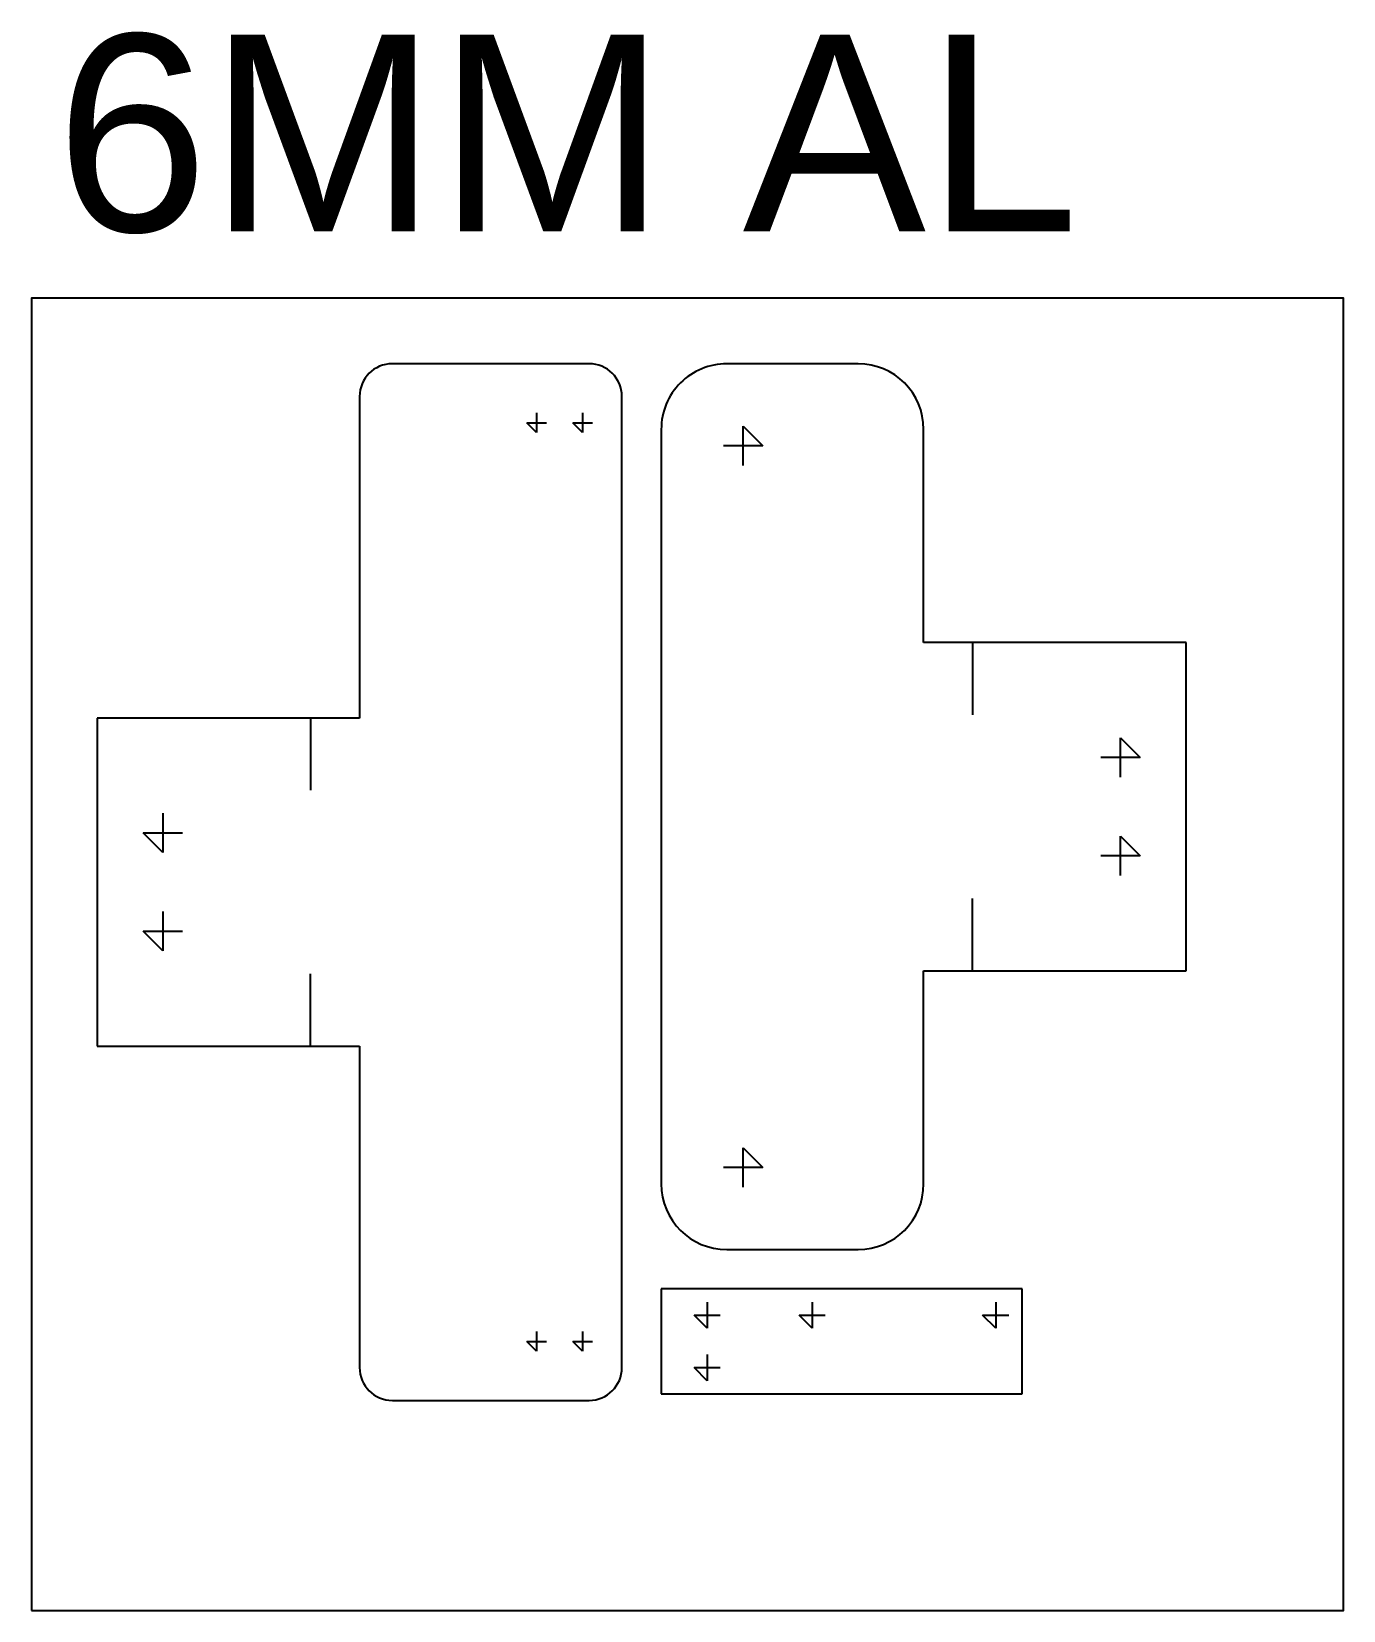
# Model space of a CAD drawing. Header units: inches. Extents: x 1517 to 7040, y -2638 to 1148.
# Drawn here: x 3230.4 to 3430.4, y -2393.3 to -2152.6 of the extents above; entities that cross this region are included whole.
import ezdxf

# ---------------------------------------------------------------- set-up
doc = ezdxf.new("R2010")
doc.units = ezdxf.units.IN
doc.header["$MEASUREMENT"] = 0
doc.styles.get("Standard").update_dxf_attribs({"font": 'arial.ttf', "height": 10})

# ---------------------------------------------------------------- blocks, each defined once
blk = doc.blocks.new('fdgdfgfdg')
at = {"color": 7, "linetype": 'Continuous', "lineweight": 25}
for p, q in [((4352.82, -843.81), (4332.82, -843.81)), ((4322.82, -853.81), (4322.82, -886.31)), ((4362.82, -968.81), (4362.82, -853.81)), ((4282.82, -886.31), (4282.82, -936.31)), ((4322.82, -886.31), (4282.82, -886.31)), ((4282.82, -936.31), (4322.82, -936.31)), ((4322.82, -936.31), (4322.82, -968.81)), ((4332.82, -978.81), (4352.82, -978.81))]:
    blk.add_line(p, q, dxfattribs=at)
at = {"color": 3}
for p, q in [((4350.32, -853.31), (4350.32, -859.31)), ((4350.32, -859.31), (4347.32, -856.31)), ((4347.32, -856.31), (4353.32, -856.31)), ((4315.36, -886.31), (4315.36, -897.31)), ((4292.82, -900.81), (4292.82, -906.81)), ((4292.82, -906.81), (4289.82, -903.81)), ((4289.82, -903.81), (4295.82, -903.81)), ((4292.82, -915.81), (4292.82, -921.81)), ((4292.82, -921.81), (4289.82, -918.81)), ((4289.82, -918.81), (4295.82, -918.81)), ((4315.36, -936.31), (4315.36, -925.31)), ((4350.32, -963.31), (4350.32, -969.31)), ((4350.32, -969.31), (4347.32, -966.31)), ((4347.32, -966.31), (4353.32, -966.31))]:
    blk.add_line(p, q, dxfattribs=at)
at = {"color": 7, "linetype": 'Continuous', "lineweight": 25}
for centre, start, end in [((4332.82, -853.81), 90, 180), ((4352.82, -853.81), 0, 90), ((4332.82, -968.81), 180, 270), ((4352.82, -968.81), 270, 0)]:
    blk.add_arc(centre, 10, start, end, dxfattribs=at)
blk = doc.blocks.new('tyryrtyrty')
at = {"color": 7, "linetype": 'Continuous', "lineweight": 25}
for p, q in [((4987.49, -814.81), (4957.49, -814.81)), ((4952.49, -819.81), (4952.49, -868.81)), ((4992.49, -967.81), (4992.49, -819.81)), ((4912.49, -868.81), (4912.49, -918.81)), ((4952.49, -868.81), (4912.49, -868.81)), ((4912.49, -918.81), (4952.49, -918.81)), ((4952.49, -918.81), (4952.49, -967.81)), ((4957.49, -972.81), (4987.49, -972.81))]:
    blk.add_line(p, q, dxfattribs=at)
at = {"color": 3}
for p, q in [((4979.49, -822.31), (4979.49, -825.31)), ((4986.49, -822.31), (4986.49, -825.31)), ((4979.49, -825.31), (4977.99, -823.81)), ((4977.99, -823.81), (4980.99, -823.81)), ((4986.49, -825.31), (4984.99, -823.81)), ((4984.99, -823.81), (4987.99, -823.81)), ((4945.03, -868.81), (4945.03, -879.81)), ((4922.49, -883.31), (4922.49, -889.31)), ((4922.49, -889.31), (4919.49, -886.31)), ((4919.49, -886.31), (4925.49, -886.31)), ((4922.49, -898.31), (4922.49, -904.31)), ((4922.49, -904.31), (4919.49, -901.31)), ((4919.49, -901.31), (4925.49, -901.31)), ((4945.03, -918.81), (4945.03, -907.81)), ((4979.49, -962.31), (4979.49, -965.31)), ((4986.49, -962.31), (4986.49, -965.31)), ((4979.49, -965.31), (4977.99, -963.81)), ((4977.99, -963.81), (4980.99, -963.81)), ((4986.49, -965.31), (4984.99, -963.81)), ((4984.99, -963.81), (4987.99, -963.81))]:
    blk.add_line(p, q, dxfattribs=at)
at = {"color": 7, "linetype": 'Continuous', "lineweight": 25}
for centre, start, end in [((4957.49, -819.81), 90, 180), ((4987.49, -819.81), 0, 90), ((4957.49, -967.81), 180, 270), ((4987.49, -967.81), 270, 0)]:
    blk.add_arc(centre, 5, start, end, dxfattribs=at)
blk = doc.blocks.new('hdfgdgfd')
at = {"color": 7, "linetype": 'Continuous', "lineweight": 25}
for p, q in [((5533.15, -844.01), (5478.15, -844.01)), ((5478.15, -844.01), (5478.15, -860.01)), ((5533.15, -860.01), (5533.15, -844.01)), ((5478.15, -860.01), (5533.15, -860.01))]:
    blk.add_line(p, q, dxfattribs=at)
at = {"color": 3}
for p, q in [((5485.15, -846.01), (5485.15, -850.01)), ((5501.15, -846.01), (5501.15, -850.01)), ((5529.15, -846.01), (5529.15, -850.01)), ((5485.15, -850.01), (5483.15, -848.01)), ((5483.15, -848.01), (5487.15, -848.01)), ((5501.15, -850.01), (5499.15, -848.01)), ((5499.15, -848.01), (5503.15, -848.01)), ((5529.15, -850.01), (5527.15, -848.01)), ((5527.15, -848.01), (5531.15, -848.01)), ((5485.15, -854.01), (5485.15, -858.01)), ((5485.15, -858.01), (5483.15, -856.01)), ((5483.15, -856.01), (5487.15, -856.01))]:
    blk.add_line(p, q, dxfattribs=at)

msp = doc.modelspace()

# ---------------------------------------------------------------- linework, layer by layer
msp.add_lwpolyline([(3230.438, -2393.253), (3430.438, -2393.253), (3430.438, -2193.253), (3230.438, -2193.253)], close=True)

# ---------------------------------------------------------------- block references
at = {"color": 3}
for name, p in [('tyryrtyrty', (-1672.051, -1388.443)), ('hdfgdgfd', (-2151.713, -1500.245))]:
    msp.add_blockref(name, p, dxfattribs=at)
at = {"color": 3, "rotation": 180}
msp.add_blockref('fdgdfgfdg', (7689.258, -3182.066), dxfattribs=at)

# ---------------------------------------------------------------- texts
at = {"insert": (3234.091, -2153.083), "char_height": 30, "attachment_point": 1}
msp.add_mtext_dynamic_manual_height_columns('6MM AL', width=174.31058, gutter_width=50, heights=[0], dxfattribs=at)

doc.saveas('drawing.dxf')
